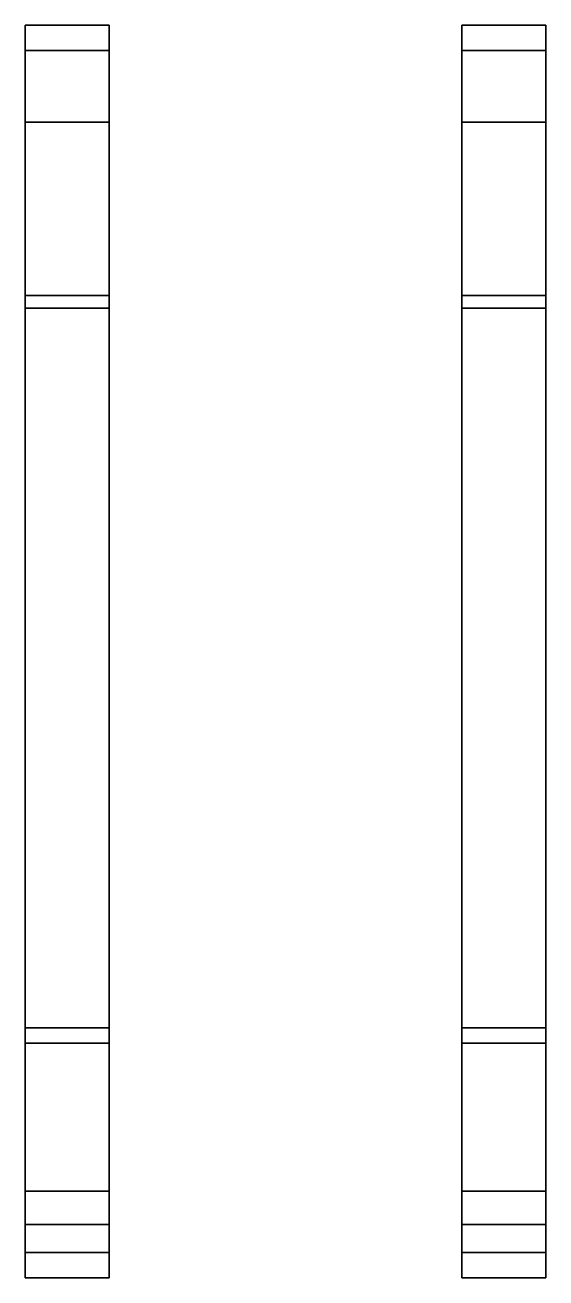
# Model space of a CAD drawing. Extents: x -1.02 to 1.02, y -2.79 to 2.12.
import ezdxf

# ---------------------------------------------------------------- set-up
doc = ezdxf.new("R2010")
doc.units = 0
doc.layers.add('TRACKS', color=3, linetype='CONTINUOUS')

msp = doc.modelspace()

# ---------------------------------------------------------------- linework, layer by layer
at = {"layer": 'TRACKS'}
for points in [[(-1.02, 2.12, 0.75), (-1.02, 2.12, 0.62), (-0.69, 2.12, 0.62), (-0.69, 2.12, 0.75)], [(-0.69, 2.12, 0.75), (-0.69, 2.12, 0.62), (-1.02, 2.12, 0.62), (-1.02, 2.12, 0.75)], [(-0.69, 2.12, 0.62), (-0.69, 2.02, 0.41), (-1.02, 2.02, 0.41), (-1.02, 2.12, 0.62)], [(-1.02, 2.12, 0.62), (-1.02, 2.02, 0.41), (-0.69, 2.02, 0.41), (-0.69, 2.12, 0.62)], [(-1.02, 2.02, 0.94), (-1.02, 2.12, 0.75), (-0.69, 2.12, 0.75), (-0.69, 2.02, 0.94)], [(-0.69, 2.02, 0.94), (-0.69, 2.12, 0.75), (-1.02, 2.12, 0.75), (-1.02, 2.02, 0.94)], [(1.02, 2.12, 0.75), (1.02, 2.12, 0.62), (0.69, 2.12, 0.62), (0.69, 2.12, 0.75)], [(0.69, 2.12, 0.75), (0.69, 2.12, 0.62), (1.02, 2.12, 0.62), (1.02, 2.12, 0.75)], [(0.69, 2.12, 0.62), (0.69, 2.02, 0.41), (1.02, 2.02, 0.41), (1.02, 2.12, 0.62)], [(1.02, 2.12, 0.62), (1.02, 2.02, 0.41), (0.69, 2.02, 0.41), (0.69, 2.12, 0.62)], [(0.69, 2.02, 0.94), (0.69, 2.12, 0.75), (1.02, 2.12, 0.75), (1.02, 2.02, 0.94)], [(1.02, 2.02, 0.94), (1.02, 2.12, 0.75), (0.69, 2.12, 0.75), (0.69, 2.02, 0.94)], [(-0.69, 2.02, 0.41), (-0.69, 1.06, 0.01), (-1.02, 1.06, 0.01), (-1.02, 2.02, 0.41)], [(-1.02, 2.02, 0.41), (-1.02, 1.06, 0.01), (-0.69, 1.06, 0.01), (-0.69, 2.02, 0.41)], [(-1.02, 1.74, 1.01), (-1.02, 2.02, 0.94), (-0.69, 2.02, 0.94), (-0.69, 1.74, 1.01)], [(-0.69, 1.74, 1.01), (-0.69, 2.02, 0.94), (-1.02, 2.02, 0.94), (-1.02, 1.74, 1.01)], [(1.02, 2.02, 0.41), (1.02, 1.06, 0.01), (0.69, 1.06, 0.01), (0.69, 2.02, 0.41)], [(0.69, 2.02, 0.41), (0.69, 1.06, 0.01), (1.02, 1.06, 0.01), (1.02, 2.02, 0.41)], [(1.02, 1.74, 1.01), (1.02, 2.02, 0.94), (0.69, 2.02, 0.94), (0.69, 1.74, 1.01)], [(0.69, 1.74, 1.01), (0.69, 2.02, 0.94), (1.02, 2.02, 0.94), (1.02, 1.74, 1.01)], [(-1.02, 1.01, 0.97), (-1.02, 1.74, 1.01), (-0.69, 1.74, 1.01), (-0.69, 1.01, 0.97)], [(-0.69, 1.01, 0.97), (-0.69, 1.74, 1.01), (-1.02, 1.74, 1.01), (-1.02, 1.01, 0.97)], [(1.02, 1.01, 0.97), (1.02, 1.74, 1.01), (0.69, 1.74, 1.01), (0.69, 1.01, 0.97)], [(0.69, 1.01, 0.97), (0.69, 1.74, 1.01), (1.02, 1.74, 1.01), (1.02, 1.01, 0.97)], [(-1.02, 1.06, 0.01), (-1.02, -1.87, 0.01), (-0.69, -1.87, 0.01), (-0.69, 1.06, 0.01)], [(-0.69, 1.06, 0.01), (-0.69, -1.87, 0.01), (-1.02, -1.87, 0.01), (-1.02, 1.06, 0.01)], [(1.02, 1.06, 0.01), (1.02, -1.87, 0.01), (0.69, -1.87, 0.01), (0.69, 1.06, 0.01)], [(0.69, 1.06, 0.01), (0.69, -1.87, 0.01), (1.02, -1.87, 0.01), (1.02, 1.06, 0.01)], [(-0.69, -1.81, 0.84), (-0.69, 1.01, 0.97), (-1.02, 1.01, 0.97), (-1.02, -1.81, 0.84)], [(-1.02, -1.81, 0.84), (-1.02, 1.01, 0.97), (-0.69, 1.01, 0.97), (-0.69, -1.81, 0.84)], [(0.69, -1.81, 0.84), (0.69, 1.01, 0.97), (1.02, 1.01, 0.97), (1.02, -1.81, 0.84)], [(1.02, -1.81, 0.84), (1.02, 1.01, 0.97), (0.69, 1.01, 0.97), (0.69, -1.81, 0.84)], [(-0.69, -2.45, 0.78), (-0.69, -1.81, 0.84), (-1.02, -1.81, 0.84), (-1.02, -2.45, 0.78)], [(-1.02, -2.45, 0.78), (-1.02, -1.81, 0.84), (-0.69, -1.81, 0.84), (-0.69, -2.45, 0.78)], [(0.69, -2.45, 0.78), (0.69, -1.81, 0.84), (1.02, -1.81, 0.84), (1.02, -2.45, 0.78)], [(1.02, -2.45, 0.78), (1.02, -1.81, 0.84), (0.69, -1.81, 0.84), (0.69, -2.45, 0.78)], [(-1.02, -1.87, 0.01), (-1.02, -2.58, 0.16), (-0.69, -2.58, 0.16), (-0.69, -1.87, 0.01)], [(-0.69, -1.87, 0.01), (-0.69, -2.58, 0.16), (-1.02, -2.58, 0.16), (-1.02, -1.87, 0.01)], [(1.02, -1.87, 0.01), (1.02, -2.58, 0.16), (0.69, -2.58, 0.16), (0.69, -1.87, 0.01)], [(0.69, -1.87, 0.01), (0.69, -2.58, 0.16), (1.02, -2.58, 0.16), (1.02, -1.87, 0.01)], [(-1.02, -2.69, 0.69), (-1.02, -2.45, 0.78), (-0.69, -2.45, 0.78), (-0.69, -2.69, 0.69)], [(-0.69, -2.69, 0.69), (-0.69, -2.45, 0.78), (-1.02, -2.45, 0.78), (-1.02, -2.69, 0.69)], [(1.02, -2.69, 0.69), (1.02, -2.45, 0.78), (0.69, -2.45, 0.78), (0.69, -2.69, 0.69)], [(0.69, -2.69, 0.69), (0.69, -2.45, 0.78), (1.02, -2.45, 0.78), (1.02, -2.69, 0.69)], [(-1.02, -2.58, 0.16), (-1.02, -2.79, 0.36), (-0.69, -2.79, 0.36), (-0.69, -2.58, 0.16)], [(-0.69, -2.58, 0.16), (-0.69, -2.79, 0.36), (-1.02, -2.79, 0.36), (-1.02, -2.58, 0.16)], [(0.69, -2.58, 0.16), (0.69, -2.79, 0.36), (1.02, -2.79, 0.36), (1.02, -2.58, 0.16)], [(1.02, -2.58, 0.16), (1.02, -2.79, 0.36), (0.69, -2.79, 0.36), (0.69, -2.58, 0.16)], [(-1.02, -2.79, 0.49), (-1.02, -2.69, 0.69), (-0.69, -2.69, 0.69), (-0.69, -2.79, 0.49)], [(-0.69, -2.79, 0.49), (-0.69, -2.69, 0.69), (-1.02, -2.69, 0.69), (-1.02, -2.79, 0.49)], [(0.69, -2.79, 0.49), (0.69, -2.69, 0.69), (1.02, -2.69, 0.69), (1.02, -2.79, 0.49)], [(1.02, -2.79, 0.49), (1.02, -2.69, 0.69), (0.69, -2.69, 0.69), (0.69, -2.79, 0.49)], [(-0.69, -2.79, 0.36), (-0.69, -2.79, 0.49), (-1.02, -2.79, 0.49), (-1.02, -2.79, 0.36)], [(-1.02, -2.79, 0.36), (-1.02, -2.79, 0.49), (-0.69, -2.79, 0.49), (-0.69, -2.79, 0.36)], [(0.69, -2.79, 0.36), (0.69, -2.79, 0.49), (1.02, -2.79, 0.49), (1.02, -2.79, 0.36)], [(1.02, -2.79, 0.36), (1.02, -2.79, 0.49), (0.69, -2.79, 0.49), (0.69, -2.79, 0.36)]]:
    msp.add_3dface(points, dxfattribs=at)

doc.saveas('drawing.dxf')
